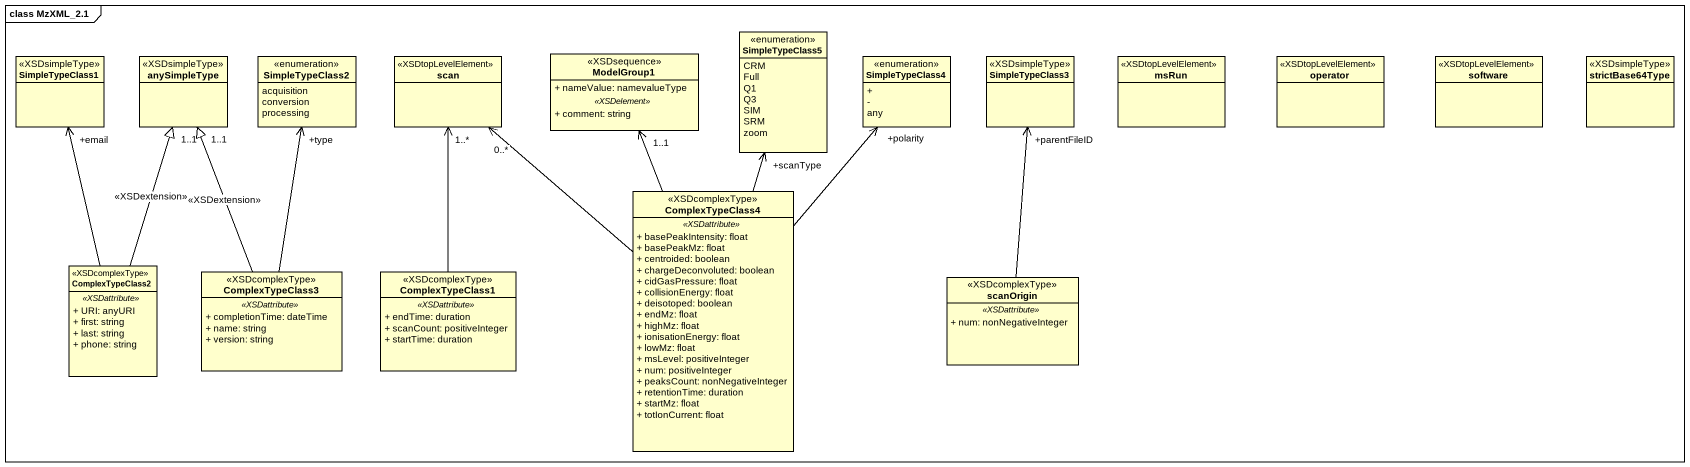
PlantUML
@startuml
mainframe class MzXML_2.1
hide circle
hide empty members
skinparam classAttributeIconSize 0
class SimpleTypeClass1 <<XSDsimpleType>>
class anySimpleType <<XSDsimpleType>>
enum SimpleTypeClass2 {
  acquisition
  conversion
  processing
}
class scan <<XSDtopLevelElement>>
class ModelGroup1 <<XSDsequence>> {
  + nameValue: namevalueType
  .. <<XSDelement>> ..
  + comment: string
}
enum SimpleTypeClass5 {
  CRM
  Full
  Q1
  Q3
  SIM
  SRM
  zoom
}
enum SimpleTypeClass4 {
  +
  -
  any
}
class SimpleTypeClass3 <<XSDsimpleType>>
class msRun <<XSDtopLevelElement>>
class operator <<XSDtopLevelElement>>
class software <<XSDtopLevelElement>>
class strictBase64Type <<XSDsimpleType>>
class ComplexTypeClass4 <<XSDcomplexType>> {
  .. <<XSDattribute>> ..
  + basePeakIntensity: float
  + basePeakMz: float
  + centroided: boolean
  + chargeDeconvoluted: boolean
  + cidGasPressure: float
  + collisionEnergy: float
  + deisotoped: boolean
  + endMz: float
  + highMz: float
  + ionisationEnergy: float
  + lowMz: float
  + msLevel: positiveInteger
  + num: positiveInteger
  + peaksCount: nonNegativeInteger
  + retentionTime: duration
  + startMz: float
  + totIonCurrent: float
}
class ComplexTypeClass2 <<XSDcomplexType>> {
  .. <<XSDattribute>> ..
  + URI: anyURI
  + first: string
  + last: string
  + phone: string
}
class ComplexTypeClass3 <<XSDcomplexType>> {
  .. <<XSDattribute>> ..
  + completionTime: dateTime
  + name: string
  + version: string
}
class ComplexTypeClass1 <<XSDcomplexType>> {
  .. <<XSDattribute>> ..
  + endTime: duration
  + scanCount: positiveInteger
  + startTime: duration
}
class scanOrigin <<XSDcomplexType>> {
  .. <<XSDattribute>> ..
  + num: nonNegativeInteger
}
ComplexTypeClass4 -up-> "0..*" scan
ComplexTypeClass4 -up-> "1..1" ModelGroup1
ComplexTypeClass4 -up-> "+scanType" SimpleTypeClass5
ComplexTypeClass4 -up-> "+polarity" SimpleTypeClass4
ComplexTypeClass2 -up-> "+email" SimpleTypeClass1
ComplexTypeClass2 -up-|> "1..1" anySimpleType : <<XSDextension>>
ComplexTypeClass3 -up-|> "1..1" anySimpleType : <<XSDextension>>
ComplexTypeClass3 -up-> "+type" SimpleTypeClass2
ComplexTypeClass1 -up-> "1..*" scan
scanOrigin -up-> "+parentFileID" SimpleTypeClass3
@enduml
